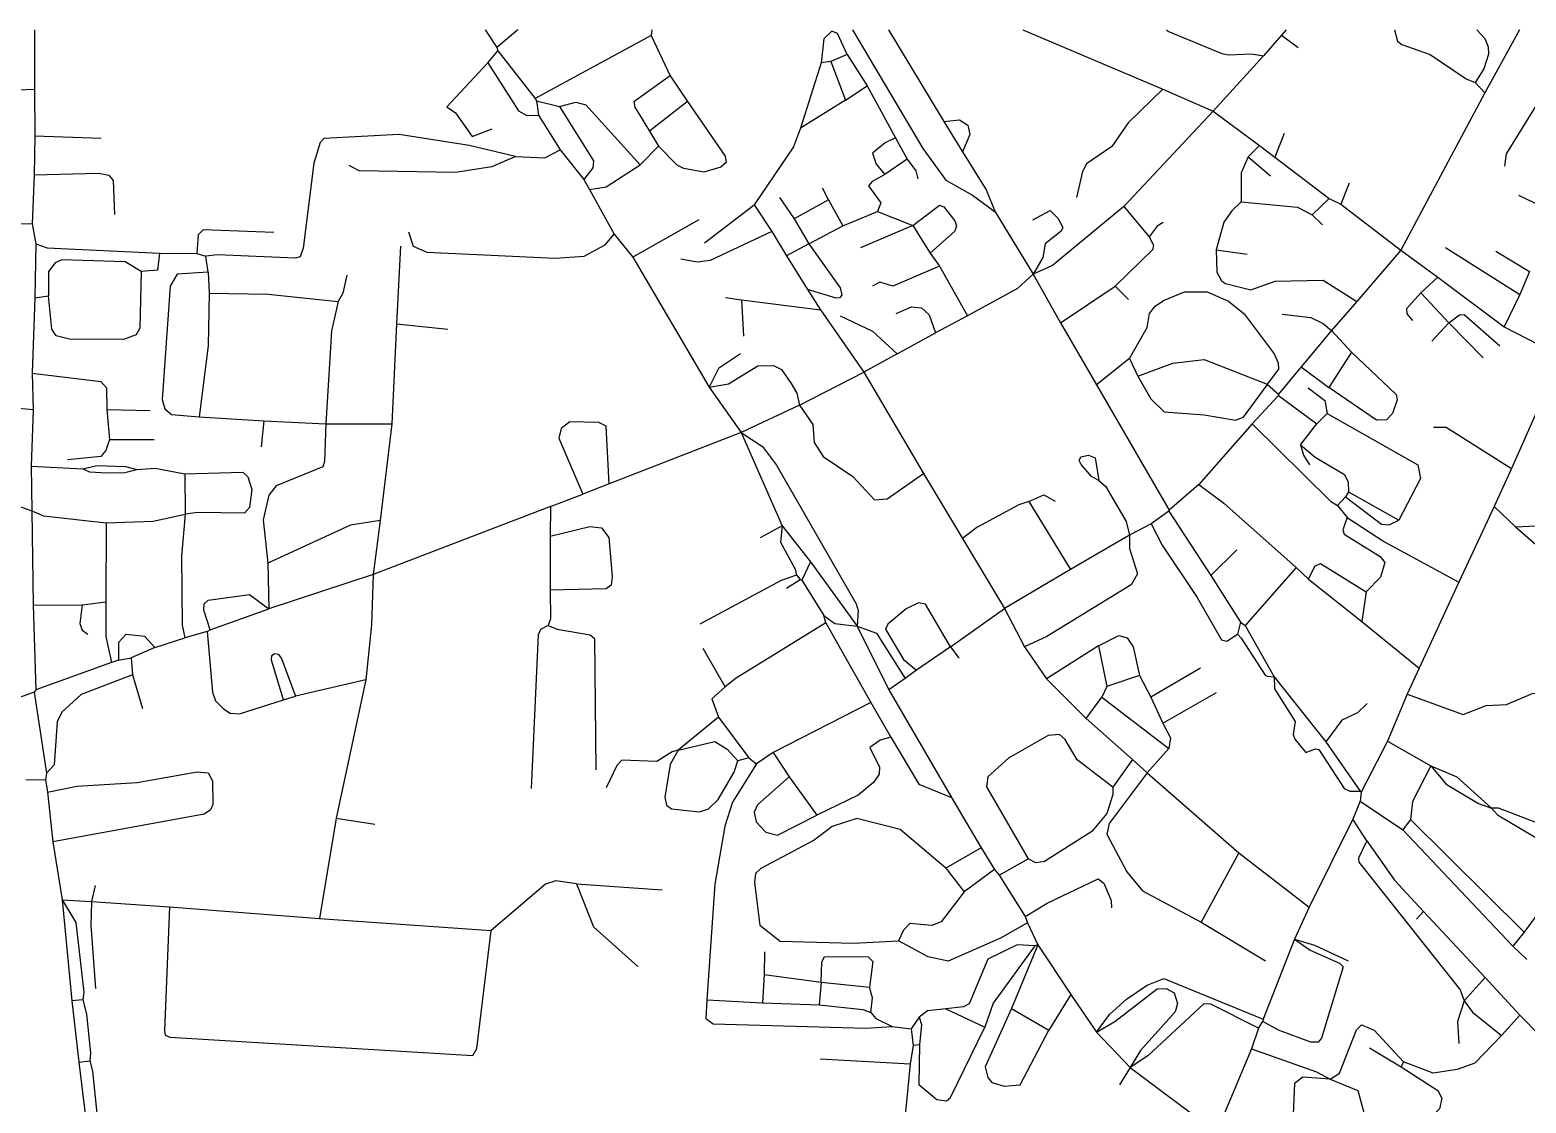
# Model space of a CAD drawing. Header units: inches. Extents: x 13511338 to 13518818, y 3653594 to 3658094.
# Drawn here: x 13515166 to 13517015, y 3656768 to 3658094 of the extents above; entities that cross this region are included whole.
import ezdxf

# ---------------------------------------------------------------- set-up
doc = ezdxf.new("R2010")
doc.units = ezdxf.units.IN
doc.header["$MEASUREMENT"] = 0

msp = doc.modelspace()

# ---------------------------------------------------------------- linework, layer by layer
for points in [[(13515172.1, 3658093.7), (13515172, 3658020)], [(13515728.8, 3658093.7), (13515743.2, 3658072.1)], [(13515769.1, 3658093.7), (13515743.2, 3658072.1)], [(13515934, 3658087), (13515790.7, 3658009.1)], [(13515934.9, 3658093.7), (13515934, 3658087)], [(13515934, 3658087), (13515957.5, 3658036.9)], [(13516176.2, 3658063.3), (13516164.2, 3658089.4), (13516157.4, 3658092.2), (13516147.2, 3658082.6), (13516144.2, 3658053.1)], [(13516182.9, 3658093.7), (13516269.9, 3657947.1), (13516298.1, 3657908.1), (13516331.1, 3657889.4), (13516358.9, 3657868.9)], [(13516227.1, 3658093.7), (13516295.8, 3657980.7)], [(13516393.1, 3658093.7), (13516566.4, 3658020.5)], [(13516570.8, 3658093.7), (13516572.3, 3658092.4), (13516639.1, 3658064.6), (13516647.5, 3658062.8), (13516675.9, 3658064.4), (13516690.5, 3658061.8)], [(13516713.1, 3658087.4), (13516690.5, 3658061.8)], [(13516718.9, 3658093.7), (13516713.1, 3658087.4)], [(13516713.1, 3658087.4), (13516733.5, 3658071.9)], [(13516852.7, 3658093.7), (13516852.7, 3658093.7), (13516856.4, 3658079.8), (13516861.6, 3658075.9), (13516896.6, 3658063.5), (13516941.3, 3658033.4), (13516952.2, 3658028.6)], [(13516954.3, 3658093.7), (13516964.4, 3658083.3), (13516968.5, 3658072.7), (13516968.6, 3658063.8), (13516963, 3658045.7), (13516952.2, 3658028.6)], [(13517007.2, 3658093.7), (13516964.2, 3658016.1)], [(13515732.2, 3658053.1), (13515744.7, 3658068.1)], [(13515743.2, 3658072.1), (13515744.7, 3658068.1)], [(13515744.7, 3658068.1), (13515790.7, 3658009.1)], [(13516176.2, 3658063.3), (13516156.2, 3658054.6)], [(13516176.2, 3658063.3), (13516200.9, 3658024.8)], [(13516690.5, 3658061.8), (13516628.6, 3657993.3)], [(13515732.2, 3658053.1), (13515681.6, 3657998.8)], [(13515732.2, 3658053.1), (13515770.2, 3657993.6), (13515780.4, 3657987.9), (13515794.7, 3657988.6)], [(13516144.2, 3658053.1), (13516118.5, 3657972.3)], [(13516156.2, 3658054.6), (13516144.2, 3658053.1)], [(13516156.2, 3658054.6), (13516174, 3658007.1)], [(13515957.5, 3658036.9), (13515912.4, 3658005), (13515913.6, 3657998.5), (13515931.8, 3657968.8)], [(13515957.5, 3658036.9), (13515978.8, 3658005.4)], [(13516174, 3658007.1), (13516200.9, 3658024.8)], [(13516200.9, 3658024.8), (13516235.9, 3657960.6)], [(13516952.2, 3658028.6), (13516964.2, 3658016.1)], [(13517106.4, 3657990.6), (13517096.5, 3657999.8), (13517054.2, 3658025.6), (13517043.1, 3658025.8), (13516990.7, 3657940.7), (13516988.7, 3657925.6)], [(13515172, 3658020), (13515130.5, 3658018.7), (13515122.2, 3658015.9), (13515101.2, 3657998.8), (13515099.2, 3657973.6)], [(13515172, 3658020), (13515172.2, 3657963)], [(13515790.7, 3658009.1), (13515792.2, 3658006.1)], [(13515792.2, 3658006.1), (13515794.7, 3657988.6)], [(13515792.2, 3658006.1), (13515820.7, 3657999.1)], [(13515820.7, 3657999.1), (13515841, 3658004.6), (13515853.3, 3658001.2), (13515920.5, 3657927.2)], [(13515978.8, 3658005.4), (13515931.8, 3657968.8)], [(13515978.8, 3658005.4), (13516025.4, 3657937.8), (13516026.7, 3657929.8), (13516020.2, 3657924.2), (13515999.1, 3657917.9), (13515974.3, 3657922.7), (13515966.3, 3657926.5), (13515943.1, 3657950.3)], [(13516174, 3658007.1), (13516118.5, 3657972.3)], [(13516566.4, 3658020.5), (13516523.6, 3657978.9), (13516503.4, 3657949.9), (13516471.8, 3657928.5), (13516467, 3657919), (13516459.7, 3657886.6)], [(13516566.4, 3658020.5), (13516628.6, 3657993.3)], [(13516964.2, 3658016.1), (13516860.4, 3657821.6)], [(13515681.6, 3657998.8), (13515692.2, 3657991.4), (13515712.9, 3657962.1), (13515737.7, 3657971.6)], [(13515794.7, 3657988.6), (13515821.7, 3657945.6)], [(13515820.7, 3657999.1), (13515862.7, 3657932), (13515861.7, 3657923.5), (13515850.7, 3657909.1)], [(13516628.6, 3657993.3), (13516518, 3657875.8)], [(13516628.6, 3657993.3), (13516685.9, 3657951.1)], [(13515931.8, 3657968.8), (13515943.1, 3657950.3)], [(13516118.5, 3657972.3), (13516110, 3657949.2), (13516061.2, 3657877.6)], [(13516295.8, 3657980.7), (13516315.1, 3657982.5), (13516325.4, 3657976), (13516327.7, 3657964.6), (13516318.9, 3657943.3)], [(13516295.8, 3657980.7), (13516318.9, 3657943.3)], [(13516716.2, 3657965.6), (13516704.7, 3657936.6)], [(13515172.2, 3657963), (13515171.6, 3657914.7)], [(13515172.2, 3657963), (13515254.3, 3657960.1)], [(13515766.5, 3657937.5), (13515709, 3657951), (13515622.4, 3657964.6), (13515529.6, 3657959.6), (13515525.1, 3657954.5), (13515517.2, 3657929.1), (13515503.9, 3657824.1), (13515500.1, 3657813.4), (13515494.1, 3657811.6), (13515398, 3657815.7), (13515383.7, 3657814.1)], [(13515943.1, 3657950.3), (13515920.5, 3657927.2)], [(13516235.9, 3657960.6), (13516223.1, 3657954.4), (13516207.4, 3657941.4), (13516212.2, 3657927.7), (13516222.6, 3657915.1)], [(13516235.9, 3657960.6), (13516250.4, 3657934.1)], [(13516685.9, 3657951.1), (13516671.9, 3657936.8)], [(13516685.9, 3657951.1), (13516704.7, 3657936.6)], [(13515766.5, 3657937.5), (13515737.1, 3657924.4), (13515692.1, 3657917.7), (13515573.2, 3657919.6), (13515560.7, 3657926.1)], [(13515766.5, 3657937.5), (13515802.4, 3657935.6), (13515821.7, 3657945.6)], [(13515821.7, 3657945.6), (13515850.7, 3657909.1)], [(13516250.4, 3657934.1), (13516222.6, 3657915.1)], [(13516250.4, 3657934.1), (13516261, 3657919.8), (13516263.7, 3657909.6)], [(13516318.9, 3657943.3), (13516347.9, 3657896), (13516358.9, 3657868.9)], [(13516671.9, 3657936.8), (13516662.9, 3657917), (13516663.2, 3657881.2)], [(13516671.9, 3657936.8), (13516699.2, 3657913.6)], [(13516704.7, 3657936.6), (13516771.7, 3657885.6)], [(13515171.6, 3657914.7), (13515169.2, 3657854.1)], [(13515171.6, 3657914.7), (13515251.2, 3657916.7), (13515263.7, 3657914.3), (13515269.1, 3657907.7), (13515270.7, 3657865.6)], [(13515857.7, 3657896.6), (13515878.3, 3657900.1), (13515920.5, 3657927.2)], [(13516222.6, 3657915.1), (13516207, 3657906.4), (13516202.6, 3657901), (13516217.8, 3657880.2), (13516213.7, 3657869.6)], [(13515850.7, 3657909.1), (13515857.7, 3657896.6)], [(13515857.7, 3657896.6), (13515888.2, 3657841.6)], [(13516153.3, 3657883.9), (13516145.7, 3657898.1)], [(13516796.7, 3657904.6), (13516786.2, 3657878.6)], [(13515999.7, 3657830.6), (13516061.2, 3657877.6)], [(13516061.2, 3657877.6), (13516083, 3657844.8)], [(13516092.7, 3657886.6), (13516110.9, 3657860.3)], [(13516153.3, 3657883.9), (13516110.9, 3657860.3)], [(13516153.3, 3657883.9), (13516170.9, 3657851.9)], [(13516257.2, 3657852), (13516290.5, 3657877.2), (13516295.5, 3657875.2), (13516309.3, 3657857.7), (13516311.2, 3657851.6), (13516309.4, 3657845.3), (13516278.7, 3657817.9)], [(13516518, 3657875.8), (13516429.9, 3657802.8), (13516405.9, 3657792.1)], [(13516518, 3657875.8), (13516549.4, 3657838.2)], [(13516663.2, 3657881.2), (13516651.4, 3657870.4), (13516641.6, 3657856.4), (13516632, 3657821.9)], [(13516663.2, 3657881.2), (13516732.6, 3657874.9), (13516751, 3657865.3)], [(13516771.7, 3657885.6), (13516751, 3657865.3)], [(13516771.7, 3657885.6), (13516786.2, 3657878.6)], [(13516786.2, 3657878.6), (13516860.4, 3657821.6)], [(13517005.7, 3657889.6), (13517054, 3657866.6)], [(13515069.8, 3657855), (13515169.2, 3657854.1)], [(13515992.7, 3657859.1), (13515911.2, 3657813.1)], [(13516110.9, 3657860.3), (13516129, 3657829.6)], [(13516170.9, 3657851.9), (13516213.7, 3657869.6)], [(13516213.7, 3657869.6), (13516257.2, 3657852)], [(13516358.9, 3657868.9), (13516405.9, 3657792.1)], [(13516405.7, 3657859.1), (13516427, 3657870.8), (13516436.6, 3657861.1), (13516442.7, 3657849.8), (13516440.6, 3657845), (13516420.9, 3657829.6), (13516418.2, 3657812.5), (13516405.9, 3657792.1)], [(13516566.5, 3657855.8), (13516559.3, 3657851.1), (13516549.4, 3657838.2)], [(13516751, 3657865.3), (13516763.7, 3657853.1)], [(13515169.2, 3657854.1), (13515173.7, 3657829.6)], [(13515467.7, 3657843.6), (13515380.4, 3657846.6), (13515374.2, 3657840.5), (13515372.7, 3657817.6)], [(13515634.3, 3657844.4), (13515639.8, 3657826.4), (13515656.8, 3657819), (13515815.2, 3657811.6), (13515851, 3657814.4), (13515877, 3657828.2), (13515888.2, 3657841.6)], [(13515888.2, 3657841.6), (13515911.2, 3657813.1)], [(13516083, 3657844.8), (13516007.1, 3657808.7), (13515991, 3657806.9), (13515970.7, 3657810.6)], [(13516083, 3657844.8), (13516101.3, 3657814.8)], [(13516129, 3657829.6), (13516170.9, 3657851.9)], [(13516257.2, 3657852), (13516192.7, 3657824.6)], [(13516257.2, 3657852), (13516278.7, 3657817.9)], [(13516549.4, 3657838.2), (13516554.9, 3657827.7), (13516553.7, 3657821.9), (13516507.4, 3657777.2)], [(13515173.7, 3657829.6), (13515172.2, 3657762.6)], [(13515173.7, 3657829.6), (13515187.4, 3657824.7), (13515326.5, 3657818)], [(13515326.5, 3657818), (13515324.1, 3657796.8), (13515303.9, 3657795.1)], [(13515326.5, 3657818), (13515372.7, 3657817.6)], [(13515372.7, 3657817.6), (13515383.7, 3657814.1)], [(13515624.2, 3657826.6), (13515619.2, 3657730.6)], [(13516129, 3657829.6), (13516101.3, 3657814.8)], [(13516129, 3657829.6), (13516167.5, 3657775.3), (13516169.7, 3657766.4), (13516167.2, 3657762.9), (13516162.8, 3657762.5), (13516127.1, 3657773.1)], [(13516278.7, 3657817.9), (13516290.1, 3657802)], [(13516632, 3657821.9), (13516670.7, 3657816.6)], [(13516632, 3657821.9), (13516633.2, 3657794.6), (13516638.9, 3657783.8), (13516643.8, 3657780.3), (13516675.1, 3657772.6), (13516705.3, 3657783.4), (13516764.3, 3657784.4), (13516806, 3657758.4)], [(13516860.4, 3657821.6), (13516806, 3657758.4)], [(13516860.4, 3657821.6), (13516906.2, 3657788.1)], [(13516915.7, 3657825.1), (13517007.5, 3657766.8)], [(13516977.7, 3657820.6), (13517019.4, 3657795.2)], [(13515303.9, 3657795.1), (13515284, 3657807.3), (13515205.8, 3657809.9), (13515197.4, 3657805.8), (13515189.4, 3657795.5), (13515189.2, 3657765.1)], [(13515386.7, 3657794.6), (13515383.7, 3657814.1)], [(13515911.2, 3657813.1), (13516005.5, 3657652.6)], [(13516101.3, 3657814.8), (13516127.1, 3657773.1)], [(13516290.1, 3657802), (13516232.8, 3657777), (13516216.5, 3657782.1), (13516207.7, 3657777.1)], [(13516290.1, 3657802), (13516324.7, 3657740.7)], [(13515303.9, 3657795.1), (13515302.1, 3657725.2), (13515297.5, 3657717.1), (13515282.1, 3657711.3), (13515215.1, 3657711.7), (13515198.8, 3657715.8), (13515193.4, 3657724.2), (13515189.2, 3657765.1)], [(13515386.7, 3657794.6), (13515348.3, 3657792.1), (13515339.7, 3657777.1), (13515329.8, 3657637.2), (13515332.9, 3657625.5), (13515341.1, 3657618.5), (13515375.3, 3657615.8)], [(13515386.7, 3657794.6), (13515387.7, 3657768.5)], [(13515557.7, 3657790.6), (13515553.1, 3657768.7), (13515547.3, 3657758.3)], [(13516405.9, 3657792.1), (13516386.6, 3657774.2), (13516324.7, 3657740.7)], [(13516405.9, 3657792.1), (13516440, 3657732)], [(13516906.2, 3657788.1), (13516885.3, 3657769.1)], [(13516906.2, 3657788.1), (13516988, 3657727.1)], [(13517019.4, 3657795.2), (13517007.5, 3657766.8)], [(13515172.2, 3657762.6), (13515169, 3657669.7)], [(13515172.2, 3657762.6), (13515189.2, 3657765.1)], [(13515387.7, 3657768.5), (13515386.4, 3657703.3), (13515375.3, 3657615.8)], [(13515387.7, 3657768.5), (13515460.5, 3657767.5), (13515547.3, 3657758.3)], [(13516025.7, 3657763.1), (13516045.5, 3657760.1)], [(13516127.1, 3657773.1), (13516143.4, 3657748)], [(13516440, 3657732), (13516507.4, 3657777.2)], [(13516507.4, 3657777.2), (13516523.7, 3657760.6)], [(13516524.9, 3657687.7), (13516547, 3657726.2), (13516549.7, 3657743.4), (13516557, 3657752.5), (13516567.2, 3657759.6), (13516593.2, 3657770), (13516621, 3657770.3), (13516647.5, 3657758.7), (13516666.7, 3657743), (13516703.8, 3657693.5), (13516708.9, 3657682.5), (13516709.2, 3657674.6), (13516695.2, 3657656.1)], [(13516885.3, 3657769.1), (13516867.6, 3657749.1), (13516868, 3657743.2), (13516874.7, 3657734.6)], [(13516885.3, 3657769.1), (13516919.6, 3657731.7)], [(13517007.5, 3657766.8), (13516988, 3657727.1)], [(13515547.3, 3657758.3), (13515538.9, 3657722), (13515531.9, 3657607.1)], [(13516045.5, 3657760.1), (13516143.4, 3657748)], [(13516045.5, 3657760.1), (13516048.2, 3657715.6)], [(13516143.4, 3657748), (13516196.6, 3657671.1)], [(13516236.7, 3657743.6), (13516255.7, 3657751.8), (13516268.1, 3657750.5), (13516277.5, 3657741.7), (13516285.4, 3657719.6)], [(13516806, 3657758.4), (13516774.9, 3657722.3)], [(13515619.2, 3657730.6), (13515613.4, 3657607)], [(13515619.2, 3657730.6), (13515682.7, 3657724.1)], [(13516167.7, 3657740.6), (13516207.5, 3657721.7), (13516237.9, 3657693.4)], [(13516324.7, 3657740.7), (13516285.4, 3657719.6)], [(13516440, 3657732), (13516484.3, 3657655.2)], [(13516713.7, 3657742.6), (13516749.2, 3657738.6), (13516764.5, 3657731.2), (13516774.9, 3657722.3)], [(13516919.6, 3657731.7), (13516898.7, 3657709.1)], [(13516919.6, 3657731.7), (13516932.7, 3657741.7), (13516938.7, 3657742), (13516982.7, 3657703.6)], [(13516919.6, 3657731.7), (13516962.2, 3657688.6)], [(13516988, 3657727.1), (13517059.3, 3657690.3)], [(13516237.9, 3657693.4), (13516285.4, 3657719.6)], [(13516774.9, 3657722.3), (13516737.2, 3657677.6)], [(13516774.9, 3657722.3), (13516799.3, 3657695.6)], [(13516044.2, 3657693.6), (13516017.1, 3657675.4), (13516005.5, 3657652.6)], [(13516237.9, 3657693.4), (13516196.6, 3657671.1)], [(13516799.3, 3657695.6), (13516854.8, 3657643.3), (13516855.9, 3657636.7), (13516850.3, 3657620), (13516842.5, 3657612), (13516830.3, 3657611.5), (13516771.5, 3657651.8)], [(13516799.3, 3657695.6), (13516771.5, 3657651.8)], [(13515169, 3657669.7), (13515253.8, 3657659.3), (13515260.9, 3657651.4), (13515261.2, 3657625)], [(13515169, 3657669.7), (13515170.2, 3657624.4)], [(13516005.5, 3657652.6), (13516029.4, 3657656.5), (13516065.8, 3657678.8), (13516085, 3657679.2), (13516095.1, 3657674.4), (13516107.1, 3657657), (13516113.9, 3657645), (13516117.2, 3657630.1)], [(13516117.2, 3657630.1), (13516196.6, 3657671.1)], [(13516196.6, 3657671.1), (13516270.7, 3657545.9)], [(13516524.9, 3657687.7), (13516484.3, 3657655.2)], [(13516524.9, 3657687.7), (13516535.3, 3657666)], [(13516535.3, 3657666), (13516578.7, 3657682), (13516617.4, 3657686.6), (13516695.2, 3657656.1)], [(13516737.2, 3657677.6), (13516709.2, 3657643.6)], [(13516737.2, 3657677.6), (13516771.5, 3657651.8)], [(13516005.5, 3657652.6), (13516045.1, 3657596.6)], [(13516484.3, 3657655.2), (13516574.2, 3657500.6)], [(13516535.3, 3657666), (13516551.5, 3657637.8), (13516567.9, 3657622.1), (13516617.2, 3657618.4), (13516656.1, 3657611.7), (13516666, 3657615.5), (13516695.7, 3657655.6)], [(13516695.2, 3657656.1), (13516695.7, 3657655.6)], [(13516695.7, 3657655.6), (13516709.2, 3657643.6)], [(13516745.7, 3657651.6), (13516766.5, 3657635.8), (13516769.2, 3657619.8)], [(13516709.2, 3657642.1), (13516676.6, 3657607.3)], [(13516709.2, 3657643.6), (13516709.2, 3657642.1)], [(13516709.2, 3657642.1), (13516756.4, 3657607)], [(13515170.2, 3657624.4), (13515143.6, 3657627)], [(13515170.2, 3657624.4), (13515168, 3657554.8)], [(13515261.2, 3657625), (13515314.7, 3657623.6)], [(13515261.2, 3657625), (13515264.5, 3657587.6)], [(13515375.3, 3657615.8), (13515455.3, 3657610.9)], [(13516117.2, 3657630.1), (13516045.1, 3657596.6)], [(13516117.2, 3657630.1), (13516133.6, 3657606.4), (13516135.5, 3657584.2), (13516146.7, 3657566.7), (13516183.1, 3657541.9), (13516210.1, 3657513.2), (13516225.6, 3657514.4), (13516270.7, 3657545.9)], [(13516769.2, 3657619.8), (13516756.4, 3657607)], [(13516769.2, 3657619.8), (13516881.3, 3657556.4), (13516884.8, 3657539.7), (13516858, 3657488.2)], [(13517028.2, 3657621.4), (13516997.3, 3657552)], [(13515455.3, 3657610.9), (13515452.2, 3657578.6)], [(13515531.9, 3657607.1), (13515530.4, 3657560.7), (13515528.1, 3657553.8), (13515470.7, 3657530.6), (13515461.4, 3657519.1), (13515454.7, 3657488.6), (13515460.2, 3657435)], [(13515455.3, 3657610.9), (13515531.9, 3657607.1)], [(13515531.9, 3657607.1), (13515613.4, 3657607)], [(13515613.4, 3657607), (13515599, 3657487.8)], [(13515882.2, 3657533.1), (13515878.3, 3657604.1), (13515869.4, 3657608.7), (13515833.3, 3657609.7), (13515822.6, 3657601.2), (13515820, 3657589.3), (13515849.7, 3657520.3)], [(13516045.1, 3657596.6), (13515882.2, 3657533.1)], [(13516045.1, 3657596.6), (13516071.7, 3657579), (13516089, 3657556.1), (13516187.4, 3657384.8), (13516189.8, 3657376.4), (13516188.7, 3657357)], [(13516045.1, 3657596.6), (13516096, 3657481.2)], [(13516676.6, 3657607.3), (13516610.7, 3657532)], [(13516676.6, 3657607.3), (13516773.5, 3657511.7), (13516782.2, 3657506.1)], [(13516736.4, 3657581.2), (13516756.4, 3657607)], [(13516900.7, 3657603.1), (13516916.6, 3657603), (13516997.3, 3657552)], [(13515264.5, 3657587.6), (13515260.2, 3657574.2), (13515254, 3657566.7), (13515212.7, 3657562.6)], [(13515264.5, 3657587.6), (13515319.7, 3657587.6)], [(13516736.4, 3657581.2), (13516754.7, 3657566.1), (13516790.8, 3657544.7), (13516795.2, 3657535.1), (13516795.7, 3657523.1)], [(13516736.4, 3657581.2), (13516740.1, 3657568.3), (13516747.7, 3657556.6)], [(13516487.2, 3657537.3), (13516478.2, 3657542.2), (13516465.2, 3657557), (13516463, 3657562), (13516465, 3657566.3), (13516474.6, 3657568.4), (13516482.6, 3657565.2), (13516487.2, 3657537.3)], [(13515168, 3657554.8), (13515168.6, 3657499.7)], [(13515168, 3657554.8), (13515231.7, 3657551.6)], [(13515231.7, 3657551.6), (13515249.1, 3657555.7), (13515284.2, 3657554.4), (13515298.3, 3657550.6)], [(13515231.7, 3657551.6), (13515240, 3657547.9), (13515261.6, 3657546.6), (13515283.6, 3657546.8), (13515298.3, 3657550.6)], [(13515298.3, 3657550.6), (13515321, 3657552.4), (13515357.9, 3657545.4)], [(13515357.9, 3657545.4), (13515429.4, 3657547.4), (13515435.7, 3657541.6), (13515440.6, 3657526.1), (13515437.5, 3657503.6), (13515431.5, 3657496.8), (13515373.6, 3657497.7), (13515358.1, 3657495.5)], [(13515357.9, 3657545.4), (13515358.1, 3657495.5)], [(13516270.7, 3657545.9), (13516318.8, 3657465.5)], [(13516997.3, 3657552), (13516975.9, 3657504.9)], [(13515882.2, 3657533.1), (13515849.7, 3657520.3)], [(13516487.2, 3657537.3), (13516495.5, 3657530), (13516521, 3657486.6), (13516525, 3657469.6)], [(13516610.7, 3657532), (13516574.2, 3657500.6)], [(13516610.7, 3657532), (13516641.6, 3657508.9), (13516730.9, 3657429.5)], [(13516795.7, 3657523.1), (13516792.2, 3657517.1)], [(13516795.7, 3657523.1), (13516858, 3657488.2)], [(13515071.1, 3657514.2), (13515147.5, 3657507), (13515168.6, 3657499.7)], [(13515809.7, 3657505.1), (13515590.6, 3657421.1)], [(13515809.7, 3657505.1), (13515809.2, 3657468.5)], [(13515809.7, 3657505.1), (13515849.7, 3657520.3)], [(13516400.6, 3657511.1), (13516388.2, 3657506.9), (13516336.3, 3657478.9), (13516318.8, 3657465.5)], [(13516400.6, 3657511.1), (13516419.1, 3657519.3), (13516433.2, 3657511.6)], [(13516400.6, 3657511.1), (13516452.3, 3657427.1)], [(13516782.2, 3657506.1), (13516792.2, 3657517.1)], [(13516782.2, 3657506.1), (13516794, 3657491.3)], [(13516792.2, 3657517.1), (13516836.7, 3657483.2), (13516846.1, 3657482.5), (13516858, 3657488.2)], [(13516975.9, 3657504.9), (13516932, 3657411.7)], [(13516975.9, 3657504.9), (13517002, 3657479.9)], [(13515168.6, 3657499.7), (13515183.1, 3657493.5), (13515260.6, 3657484.7)], [(13515168.6, 3657499.7), (13515170.1, 3657383.1)], [(13515260.6, 3657484.7), (13515260.1, 3657387.3)], [(13515260.6, 3657484.7), (13515318.6, 3657486.8), (13515358.1, 3657495.5)], [(13515358.1, 3657495.5), (13515353.7, 3657443.7), (13515354.6, 3657358.4), (13515357.7, 3657342.6)], [(13515599, 3657487.8), (13515562.4, 3657481.8), (13515460.2, 3657435)], [(13515599, 3657487.8), (13515590.6, 3657421.1)], [(13516573.7, 3657499.1), (13516551.7, 3657483.6)], [(13516574.2, 3657500.6), (13516573.7, 3657499.1)], [(13516573.7, 3657499.1), (13516625.7, 3657419.7)], [(13516794, 3657491.3), (13516788.9, 3657476.3), (13516790.4, 3657470.9), (13516834.8, 3657443.4), (13516840.7, 3657435.6), (13516835.1, 3657417.6), (13516817.6, 3657399.6)], [(13516794, 3657491.3), (13516840.3, 3657461.4), (13516932, 3657411.7)], [(13515809.2, 3657468.5), (13515858.3, 3657480.3), (13515872.6, 3657478.5), (13515881.8, 3657466.6), (13515885.8, 3657418.6), (13515884.5, 3657407.8), (13515878.2, 3657403.3), (13515809.2, 3657401.7)], [(13515809.2, 3657468.5), (13515809.2, 3657401.7)], [(13516096, 3657481.2), (13516068.7, 3657466.1)], [(13516096, 3657481.2), (13516093.8, 3657460.9), (13516112.1, 3657427.6), (13516113.7, 3657420.1)], [(13516096, 3657481.2), (13516130.7, 3657436.6)], [(13516525, 3657469.6), (13516525.2, 3657453.1), (13516534.8, 3657421.8), (13516527.3, 3657408.4), (13516423, 3657344.5), (13516395.5, 3657331.5)], [(13516525, 3657469.6), (13516452.3, 3657427.1)], [(13516551.7, 3657483.6), (13516525, 3657469.6)], [(13516551.7, 3657483.6), (13516565.5, 3657457.2), (13516608.6, 3657392.6), (13516638.8, 3657340.3), (13516645.3, 3657338.5), (13516658.7, 3657347.1)], [(13517002, 3657479.9), (13517036.5, 3657481.4), (13517082.1, 3657470)], [(13517002, 3657479.9), (13517064.4, 3657426), (13517117.7, 3657392.6)], [(13516318.8, 3657465.5), (13516370.8, 3657378.9)], [(13516657.7, 3657451.6), (13516625.7, 3657419.7)], [(13515460.2, 3657435), (13515461.7, 3657378.6)], [(13516130.7, 3657436.6), (13516120.2, 3657414.1)], [(13516130.7, 3657436.6), (13516188.7, 3657357)], [(13516730.9, 3657429.5), (13516668.2, 3657358.1)], [(13516730.9, 3657429.5), (13516746.3, 3657415.1)], [(13516746.3, 3657415.1), (13516754.2, 3657431.1), (13516761.2, 3657434.5), (13516817.6, 3657399.6)], [(13515590.6, 3657421.1), (13515461.7, 3657378.6)], [(13515590.6, 3657421.1), (13515588.4, 3657358.8), (13515581.5, 3657290.8)], [(13516113.7, 3657420.1), (13516094.7, 3657413.6), (13515994.2, 3657359.8)], [(13516101.2, 3657404), (13516118.2, 3657414.6)], [(13516113.7, 3657420.1), (13516118.2, 3657414.6)], [(13516118.2, 3657414.6), (13516120.2, 3657414.1)], [(13516120.2, 3657414.1), (13516147.4, 3657370.5)], [(13516452.3, 3657427.1), (13516370.8, 3657378.9)], [(13516625.7, 3657419.7), (13516662.2, 3657362.1)], [(13516746.3, 3657415.1), (13516812.3, 3657363)], [(13516932, 3657411.7), (13516882.9, 3657305.2)], [(13515389.2, 3657352.6), (13515381.3, 3657376.7), (13515381.7, 3657384.9), (13515386.6, 3657389.3), (13515437.7, 3657396.2), (13515461.7, 3657378.6)], [(13515809.2, 3657401.7), (13515809.4, 3657366.3), (13515806.6, 3657357.9)], [(13516817.6, 3657399.6), (13516812.3, 3657363)], [(13515170.1, 3657383.1), (13515231, 3657383.3)], [(13515170.1, 3657383.1), (13515173.7, 3657278.6)], [(13515231, 3657383.3), (13515227.9, 3657360.3), (13515231, 3657352.3), (13515237.7, 3657347.1)], [(13515231, 3657383.3), (13515260.1, 3657387.3)], [(13515260.1, 3657387.3), (13515259.9, 3657344.3), (13515267.2, 3657312.1)], [(13515389.2, 3657352.6), (13515461.7, 3657378.6)], [(13516303.7, 3657331.6), (13516272.8, 3657384.3), (13516264.2, 3657386.1), (13516249.2, 3657378.5), (13516226.3, 3657359.6), (13516223.5, 3657353.5), (13516246, 3657316), (13516261.7, 3657302.6)], [(13516303.7, 3657331.6), (13516370.8, 3657378.9)], [(13516370.8, 3657378.9), (13516395.5, 3657331.5)], [(13515806.6, 3657357.9), (13515797.2, 3657353.2), (13515794.5, 3657346.4), (13515785.7, 3657156.6)], [(13515806.6, 3657357.9), (13515818, 3657353.3), (13515858.4, 3657346.6), (13515864, 3657341.9), (13515865.7, 3657179.6)], [(13516149.7, 3657361.2), (13516039.2, 3657293), (13516025.3, 3657282.1)], [(13516149.7, 3657361.2), (13516147.4, 3657370.5)], [(13516147.4, 3657370.5), (13516161, 3657360.5), (13516188.7, 3657357)], [(13516149.7, 3657361.2), (13516205.3, 3657263)], [(13516188.7, 3657357), (13516212.6, 3657348.5), (13516247.7, 3657292.6)], [(13516188.7, 3657357), (13516227.7, 3657278.6)], [(13516662.2, 3657362.1), (13516658.7, 3657347.1)], [(13516662.2, 3657362.1), (13516668.2, 3657358.1)], [(13516668.2, 3657358.1), (13516704, 3657294.7)], [(13516812.3, 3657363), (13516882.9, 3657305.2)], [(13515320.7, 3657330.6), (13515308.3, 3657344.4), (13515284.6, 3657346.8), (13515275.8, 3657337.1), (13515275.7, 3657315.1)], [(13515320.7, 3657330.6), (13515357.7, 3657342.6)], [(13515385.2, 3657350.6), (13515357.7, 3657342.6)], [(13515385.2, 3657350.6), (13515389.2, 3657352.6)], [(13515385.2, 3657350.6), (13515392, 3657275.6), (13515395.8, 3657265), (13515405.5, 3657255.2), (13515413.8, 3657249.5), (13515425.2, 3657248.8), (13515479.5, 3657266.2)], [(13516486.7, 3657332.9), (13516512.1, 3657345.6), (13516522.4, 3657342.6), (13516529.7, 3657331.6), (13516537.3, 3657296.2)], [(13516658.7, 3657347.1), (13516662.9, 3657342.5), (13516692.7, 3657296.8), (13516695.2, 3657295.5), (13516704, 3657294.7)], [(13515320.7, 3657330.6), (13515291.2, 3657318.1)], [(13515479.5, 3657266.2), (13515464.8, 3657315.2), (13515465.3, 3657320.8), (13515468.7, 3657323.5), (13515473.2, 3657322.4), (13515477.2, 3657317.2), (13515494.4, 3657270.6)], [(13516025.3, 3657282.1), (13515998.2, 3657329.6)], [(13516303.7, 3657331.6), (13516261.7, 3657302.6)], [(13516303.7, 3657331.6), (13516314.2, 3657317.6)], [(13516395.5, 3657331.5), (13516422.7, 3657292)], [(13516486.7, 3657332.9), (13516422.7, 3657292)], [(13516486.7, 3657332.9), (13516497.2, 3657282.6)], [(13515267.2, 3657312.1), (13515173.7, 3657278.6)], [(13515275.7, 3657315.1), (13515267.2, 3657312.1)], [(13515275.7, 3657315.1), (13515291.2, 3657318.1)], [(13515291.2, 3657318.1), (13515293.2, 3657297.1)], [(13516261.7, 3657302.6), (13516247.7, 3657292.6)], [(13516612.7, 3657305.1), (13516551.3, 3657269.5)], [(13516882.9, 3657305.2), (13516868.4, 3657273.2)], [(13515293.2, 3657297.1), (13515229.8, 3657272.9), (13515205.6, 3657251), (13515199.8, 3657238.8), (13515196.3, 3657186), (13515186.7, 3657175.6)], [(13515293.2, 3657297.1), (13515305.3, 3657255.5)], [(13515581.5, 3657290.8), (13515494.4, 3657270.6)], [(13515581.5, 3657290.8), (13515544.7, 3657120.1)], [(13516025.3, 3657282.1), (13516008.8, 3657267.2), (13516017.2, 3657244.6)], [(13516247.7, 3657292.6), (13516227.7, 3657278.6)], [(13516422.7, 3657292), (13516471.7, 3657243)], [(13516497.2, 3657282.6), (13516490.7, 3657269.6)], [(13516537.3, 3657296.2), (13516497.2, 3657282.6)], [(13516537.3, 3657296.2), (13516551.3, 3657269.5)], [(13516704, 3657294.7), (13516704.1, 3657279.8), (13516729.9, 3657239.5), (13516727.2, 3657223.3), (13516729.3, 3657217.7), (13516742.8, 3657201), (13516755, 3657205.6), (13516759, 3657204.7), (13516790.3, 3657156.5), (13516797.4, 3657153.4), (13516810.2, 3657153.1)], [(13516704, 3657294.7), (13516767.8, 3657214.4)], [(13515171.7, 3657275.6), (13515138.7, 3657263.6)], [(13515173.7, 3657278.6), (13515171.7, 3657275.6)], [(13515171.7, 3657275.6), (13515186.7, 3657175.6)], [(13515479.5, 3657266.2), (13515494.4, 3657270.6)], [(13516205.3, 3657263), (13516084.7, 3657201.2)], [(13516205.3, 3657263), (13516230.2, 3657220.2)], [(13516227.7, 3657278.6), (13516305.3, 3657145.4)], [(13516471.7, 3657243), (13516490.7, 3657269.6)], [(13516490.7, 3657269.6), (13516573.8, 3657206.2)], [(13516551.3, 3657269.5), (13516566.1, 3657237.3)], [(13516566.1, 3657237.3), (13516632.7, 3657275.1)], [(13516868.4, 3657273.2), (13516844, 3657215.1)], [(13516868.4, 3657273.2), (13516937.6, 3657247.9), (13516965.8, 3657259.2), (13516991.1, 3657260.4), (13517024.1, 3657274.5), (13517091.8, 3657259.5)], [(13516017.2, 3657244.6), (13515967.5, 3657204)], [(13516017.2, 3657244.6), (13516054.7, 3657194.6)], [(13516818.7, 3657261.6), (13516806.8, 3657250.2), (13516787.5, 3657241), (13516767.8, 3657214.4)], [(13517091.8, 3657259.5), (13517078.8, 3657178.8), (13517051.2, 3657117.2), (13517033.7, 3657112.2), (13516981.2, 3657132.4), (13516972.6, 3657132.1)], [(13516471.7, 3657243), (13516528.6, 3657192.5)], [(13516566.1, 3657237.3), (13516575.8, 3657219.1), (13516573.8, 3657206.2)], [(13515967.5, 3657204), (13516012.5, 3657214.8), (13516027.9, 3657205.3), (13516041.2, 3657190.6)], [(13516230.2, 3657220.2), (13516217.1, 3657216.1), (13516204.2, 3657207.4), (13516216.3, 3657182.9), (13516215.7, 3657174.3), (13516208.9, 3657164), (13516189.6, 3657148.2), (13516138.7, 3657123.6)], [(13516230.2, 3657220.2), (13516264.8, 3657161.8), (13516305.3, 3657145.4)], [(13516504.6, 3657158.4), (13516460.3, 3657191.8), (13516445.4, 3657217.3), (13516438.5, 3657223.4), (13516424.7, 3657221.9), (13516375.7, 3657194), (13516349.9, 3657170.8), (13516348.2, 3657158.7), (13516399.9, 3657069.7)], [(13516767.8, 3657214.4), (13516810.2, 3657153.1)], [(13516844, 3657215.1), (13516811.2, 3657152.1)], [(13516844, 3657215.1), (13516897.5, 3657184.7)], [(13515967.5, 3657204), (13515959.8, 3657201.9), (13515940.8, 3657190.1), (13515897.8, 3657191.6), (13515891.6, 3657185.2), (13515878.2, 3657157.6)], [(13515967.5, 3657204), (13515957.6, 3657186.1), (13515950.9, 3657146), (13515952.8, 3657135.8), (13515959.1, 3657131.6), (13515993.6, 3657127.6), (13516005, 3657131.3), (13516016.6, 3657143.1), (13516036.6, 3657176.6), (13516041.2, 3657190.6)], [(13516054.7, 3657194.6), (13516041.2, 3657190.6)], [(13516054.7, 3657194.6), (13516064.2, 3657187.1)], [(13516084.7, 3657201.2), (13516064.2, 3657187.1)], [(13516084.7, 3657201.2), (13516104.4, 3657170.9)], [(13516528.6, 3657192.5), (13516504.6, 3657158.4)], [(13516528.6, 3657192.5), (13516547.1, 3657175.8)], [(13516573.8, 3657206.2), (13516547.1, 3657175.8)], [(13515186.7, 3657175.6), (13515185.7, 3657167.1)], [(13515188.2, 3657152.1), (13515224.3, 3657159.4), (13515299, 3657164.2), (13515373.1, 3657177.3), (13515386.5, 3657175.9), (13515391.7, 3657166.1), (13515392.3, 3657136.9), (13515389.3, 3657130.4), (13515381.5, 3657124.7), (13515194.5, 3657090.9)], [(13516064.2, 3657187.1), (13516034.5, 3657139.5), (13516025.2, 3657110.1), (13516012.6, 3657038.5), (13516002.7, 3656895.7)], [(13516104.4, 3657170.9), (13516065.2, 3657136.6), (13516061.1, 3657127.4), (13516063.7, 3657115.3), (13516075.7, 3657102.8), (13516089.9, 3657099.1), (13516138.7, 3657123.6)], [(13516104.4, 3657170.9), (13516138.7, 3657123.6)], [(13516547.1, 3657175.8), (13516499.9, 3657113.3), (13516497.2, 3657100.1), (13516521.6, 3657053.8), (13516541.1, 3657030), (13516613.6, 3656991.5)], [(13516547.1, 3657175.8), (13516660.1, 3657077.2)], [(13516897.5, 3657184.7), (13516874.9, 3657140.5), (13516872.2, 3657118.1)], [(13516897.5, 3657184.7), (13516929.8, 3657171.2), (13516972.6, 3657132.1)], [(13516897.5, 3657184.7), (13516916.3, 3657161.8), (13516956.3, 3657138.2), (13516972.6, 3657132.1)], [(13515161.2, 3657167.6), (13515185.7, 3657167.1)], [(13515185.7, 3657167.1), (13515188.2, 3657152.1)], [(13515188.2, 3657152.1), (13515194.5, 3657090.9)], [(13516504.6, 3657158.4), (13516504.5, 3657149.1), (13516497.1, 3657125.6), (13516478.7, 3657103.5), (13516420.1, 3657066.3), (13516409.3, 3657064.9), (13516399.9, 3657069.7)], [(13516810.2, 3657153.1), (13516811.2, 3657152.1)], [(13516811.2, 3657152.1), (13516810.2, 3657141.1)], [(13516305.3, 3657145.4), (13516341.7, 3657083.1)], [(13516810.2, 3657141.1), (13516801.2, 3657118.6)], [(13516810.2, 3657141.1), (13516862.7, 3657105.6)], [(13515544.7, 3657120.1), (13515524, 3656996.1)], [(13515544.7, 3657120.1), (13515592.7, 3657112.6)], [(13516298.1, 3657058), (13516241.6, 3657106), (13516188, 3657119.4), (13516157.8, 3657109.7), (13516135.6, 3657092.7), (13516069.7, 3657057.6), (13516063.1, 3657051.5), (13516061.7, 3657040.6), (13516068.1, 3656987.6), (13516093.3, 3656968), (13516184, 3656965.6), (13516239.7, 3656968.2)], [(13516801.2, 3657118.6), (13516747.2, 3657009.9)], [(13516818.2, 3657091.9), (13516801.2, 3657118.6)], [(13516872.2, 3657118.1), (13516862.7, 3657105.6)], [(13516872.2, 3657118.1), (13517012.9, 3656978.9)], [(13516972.6, 3657132.1), (13516979.7, 3657124.2), (13517030.5, 3657093.8), (13517059.9, 3657063.4), (13517048.5, 3657028.2), (13517012.9, 3656978.9)], [(13516862.7, 3657105.6), (13516998.7, 3656961.6)], [(13515194.5, 3657090.9), (13515206.2, 3657019.1)], [(13516341.7, 3657083.1), (13516298.1, 3657058)], [(13516341.7, 3657083.1), (13516358.2, 3657056.6)], [(13516818.2, 3657091.9), (13516807.9, 3657070.6), (13516808.4, 3657065.7), (13516933.7, 3656908), (13516938.7, 3656894.1)], [(13516818.2, 3657091.9), (13516852.4, 3657043.2), (13516888.5, 3657004.6)], [(13516364.2, 3657049.6), (13516399.9, 3657069.7)], [(13516660.1, 3657077.2), (13516613.6, 3656991.5)], [(13516660.1, 3657077.2), (13516747.2, 3657009.9)], [(13515841.8, 3657039), (13515816.2, 3657042.5), (13515803.3, 3657038.4), (13515736.1, 3656981)], [(13516298.1, 3657058), (13516320.6, 3657029.1)], [(13516358.2, 3657056.6), (13516320.6, 3657029.1)], [(13516358.2, 3657056.6), (13516364.2, 3657049.6)], [(13516364.2, 3657049.6), (13516396.2, 3656998.6)], [(13516396.2, 3656998.6), (13516423.2, 3657015.1), (13516486.5, 3657045), (13516493.5, 3657039.7), (13516502.4, 3657018.1), (13516502.7, 3657009.1)], [(13515246.7, 3657036.6), (13515242.4, 3657017)], [(13515841.8, 3657039), (13515947.7, 3657031.6)], [(13515841.8, 3657039), (13515862.6, 3656985.6), (13515917.7, 3656936.6)], [(13516320.6, 3657029.1), (13516292.3, 3656992), (13516280.8, 3656987.4), (13516253.8, 3656989.8), (13516245.9, 3656981.4), (13516239.7, 3656968.2)], [(13515206.2, 3657019.1), (13515223.2, 3656990.9), (13515233, 3656904.9), (13515231.7, 3656895.6)], [(13515206.2, 3657019.1), (13515218.2, 3656894.1)], [(13515206.2, 3657019.1), (13515242.4, 3657017)], [(13515242.4, 3657017), (13515241.4, 3656987.5), (13515247.2, 3656909.6)], [(13515242.4, 3657017), (13515338.7, 3657010.5)], [(13515338.7, 3657010.5), (13515332.4, 3656857.8), (13515333.5, 3656851.7), (13515339.3, 3656849.4), (13515713.8, 3656826.9), (13515718.6, 3656835.2), (13515736.1, 3656981)], [(13515338.7, 3657010.5), (13515524, 3656996.1)], [(13516747.2, 3657009.9), (13516728.8, 3656970.5)], [(13516879.7, 3656995.1), (13516888.5, 3657004.6)], [(13516888.5, 3657004.6), (13516964.7, 3656922.9)], [(13515524, 3656996.1), (13515736.1, 3656981)], [(13516399.2, 3656990.6), (13516365.7, 3656971.8), (13516301.2, 3656943.3), (13516276.3, 3656948.5), (13516239.7, 3656968.2)], [(13516396.2, 3656998.6), (13516399.2, 3656990.6)], [(13516399.2, 3656990.6), (13516411.7, 3656963.6)], [(13516613.6, 3656991.5), (13516693.2, 3656943.6)], [(13516728.8, 3656970.5), (13516748.3, 3656956.9), (13516784.6, 3656941), (13516789.1, 3656936.2), (13516762.3, 3656848.1), (13516758.2, 3656843.2), (13516749.1, 3656843.3), (13516709.1, 3656858), (13516689.7, 3656868.6)], [(13516728.8, 3656970.5), (13516690.2, 3656871.6)], [(13516728.8, 3656970.5), (13516753.8, 3656963), (13516795.2, 3656943.6)], [(13517012.9, 3656978.9), (13516998.7, 3656961.6)], [(13516074.2, 3656954.6), (13516073.8, 3656926.9)], [(13516143.9, 3656917.2), (13516145, 3656942.1), (13516148.2, 3656949), (13516202.3, 3656948.7), (13516207.8, 3656942.7), (13516203.8, 3656911.3)], [(13516408.2, 3656962.1), (13516386.1, 3656963.4), (13516350.2, 3656945.8), (13516326.8, 3656890.7), (13516320, 3656887), (13516298.1, 3656884.2)], [(13516408.2, 3656962.1), (13516356.5, 3656891.5), (13516346.2, 3656861.6)], [(13516411.7, 3656963.6), (13516379.2, 3656884.7)], [(13516411.7, 3656963.6), (13516408.2, 3656962.1)], [(13516411.7, 3656963.6), (13516452.6, 3656902.1)], [(13516998.7, 3656961.6), (13517016.2, 3656945.5)], [(13516073.8, 3656926.9), (13516071.6, 3656891.9)], [(13516073.8, 3656926.9), (13516143.9, 3656917.2)], [(13516143.9, 3656917.2), (13516141.5, 3656889.4)], [(13516143.9, 3656917.2), (13516203.8, 3656911.3)], [(13516484.5, 3656855.6), (13516500.5, 3656877.5), (13516521.2, 3656896.5), (13516546.8, 3656913.8), (13516567.6, 3656922), (13516690.2, 3656871.6)], [(13516964.7, 3656922.9), (13516938.7, 3656894.1)], [(13516964.7, 3656922.9), (13517007.3, 3656876.7)], [(13515231.7, 3656895.6), (13515218.2, 3656894.1)], [(13515218.2, 3656894.1), (13515226.7, 3656818.6)], [(13515231.7, 3656895.6), (13515236.1, 3656877.8), (13515241.2, 3656829.6), (13515240.2, 3656820.1)], [(13516002.7, 3656895.7), (13516001.5, 3656872.3), (13516010.5, 3656865.8), (13516199.1, 3656860.6), (13516231.7, 3656862.6)], [(13516002.7, 3656895.7), (13516071.6, 3656891.9)], [(13516205.6, 3656879.9), (13516207.7, 3656897.9), (13516203.8, 3656911.3)], [(13516452.6, 3656902.1), (13516425.3, 3656858.2)], [(13516452.6, 3656902.1), (13516484.5, 3656855.6)], [(13516484.5, 3656855.6), (13516507, 3656868.6), (13516559.1, 3656908.9), (13516570.2, 3656909.7), (13516580.2, 3656904), (13516584.4, 3656891.1), (13516581.7, 3656880.8), (13516538.8, 3656833.1), (13516526.1, 3656812)], [(13516938.7, 3656894.1), (13516930.6, 3656868.9), (13516932.2, 3656841.6)], [(13516938.7, 3656894.1), (13516948.8, 3656880.4), (13516984.6, 3656851.6)], [(13516071.6, 3656891.9), (13516141.5, 3656889.4)], [(13516141.5, 3656889.4), (13516195.6, 3656883.6), (13516205.6, 3656879.9)], [(13516205.6, 3656879.9), (13516211.5, 3656872.6), (13516231.7, 3656862.6)], [(13516298.1, 3656884.2), (13516275.5, 3656882), (13516265.2, 3656874.1)], [(13516298.1, 3656884.2), (13516346.2, 3656861.6)], [(13516379.2, 3656884.7), (13516346.9, 3656812.6), (13516349.9, 3656799.5), (13516354.8, 3656793.3), (13516370.1, 3656788.7), (13516389.9, 3656790.5), (13516425.3, 3656858.2)], [(13516379.2, 3656884.7), (13516425.3, 3656858.2)], [(13516684.7, 3656860.6), (13516625.7, 3656890), (13516617, 3656890.5), (13516547.7, 3656826.3), (13516526.1, 3656812)], [(13516984.6, 3656851.6), (13517007.3, 3656876.7)], [(13517033.2, 3656850.4), (13517007.3, 3656876.7)], [(13516231.7, 3656862.6), (13516255.2, 3656859.6)], [(13516265.2, 3656874.1), (13516255.2, 3656859.6)], [(13516255.2, 3656859.6), (13516257.7, 3656839.1)], [(13516265.7, 3656840.1), (13516264.9, 3656791), (13516286.8, 3656772.5), (13516298.8, 3656770.7), (13516303.8, 3656774.9), (13516346.2, 3656861.6)], [(13516265.2, 3656874.1), (13516268.2, 3656865.1), (13516265.7, 3656840.1)], [(13516684.7, 3656860.6), (13516675.7, 3656835.1)], [(13516684.7, 3656860.6), (13516689.7, 3656868.6)], [(13516690.2, 3656871.6), (13516689.7, 3656868.6)], [(13516773, 3656797.3), (13516784.7, 3656804.7), (13516805.6, 3656858.6), (13516811.7, 3656864.7), (13516827.4, 3656857.9), (13516863.7, 3656819.1)], [(13516257.7, 3656839.1), (13516254, 3656816.6)], [(13516265.7, 3656840.1), (13516257.7, 3656839.1)], [(13516484.5, 3656855.6), (13516526.1, 3656812)], [(13516984.6, 3656851.6), (13516952, 3656817.2), (13516930.1, 3656809.3), (13516900.3, 3656805), (13516863.7, 3656819.1)], [(13515226.7, 3656818.6), (13515240.2, 3656820.1)], [(13515240.2, 3656820.1), (13515243.6, 3656807.3), (13515270.3, 3656546.9)], [(13516142.7, 3656822.6), (13516254, 3656816.6)], [(13516675.7, 3656835.1), (13516632.5, 3656731.9)], [(13516675.7, 3656835.1), (13516756.1, 3656806.4), (13516773, 3656797.3)], [(13516821.7, 3656836.1), (13516860.7, 3656812.6)], [(13516863.7, 3656819.1), (13516860.7, 3656812.6)], [(13515226.7, 3656818.6), (13515268, 3656481.5)], [(13516254, 3656816.6), (13516242.2, 3656693.6)], [(13516526.1, 3656812), (13516512.7, 3656790.6)], [(13516526.1, 3656812), (13516632.5, 3656731.9)], [(13516860.7, 3656812.6), (13516906.2, 3656783.5), (13516911, 3656774.1), (13516908, 3656760.8), (13516882.1, 3656735.4), (13516840.1, 3656738.8), (13516832.2, 3656736.3), (13516814.3, 3656695.6), (13516805.2, 3656665.6)], [(13516773, 3656797.3), (13516739.1, 3656800.1), (13516728.8, 3656792.1), (13516727.1, 3656744.3), (13516736.2, 3656729.2)], [(13516773, 3656797.3), (13516807.3, 3656783.3), (13516816.2, 3656750.1), (13516799.1, 3656722.3), (13516771.4, 3656710)]]:
    msp.add_lwpolyline(points)

doc.saveas('drawing.dxf')
